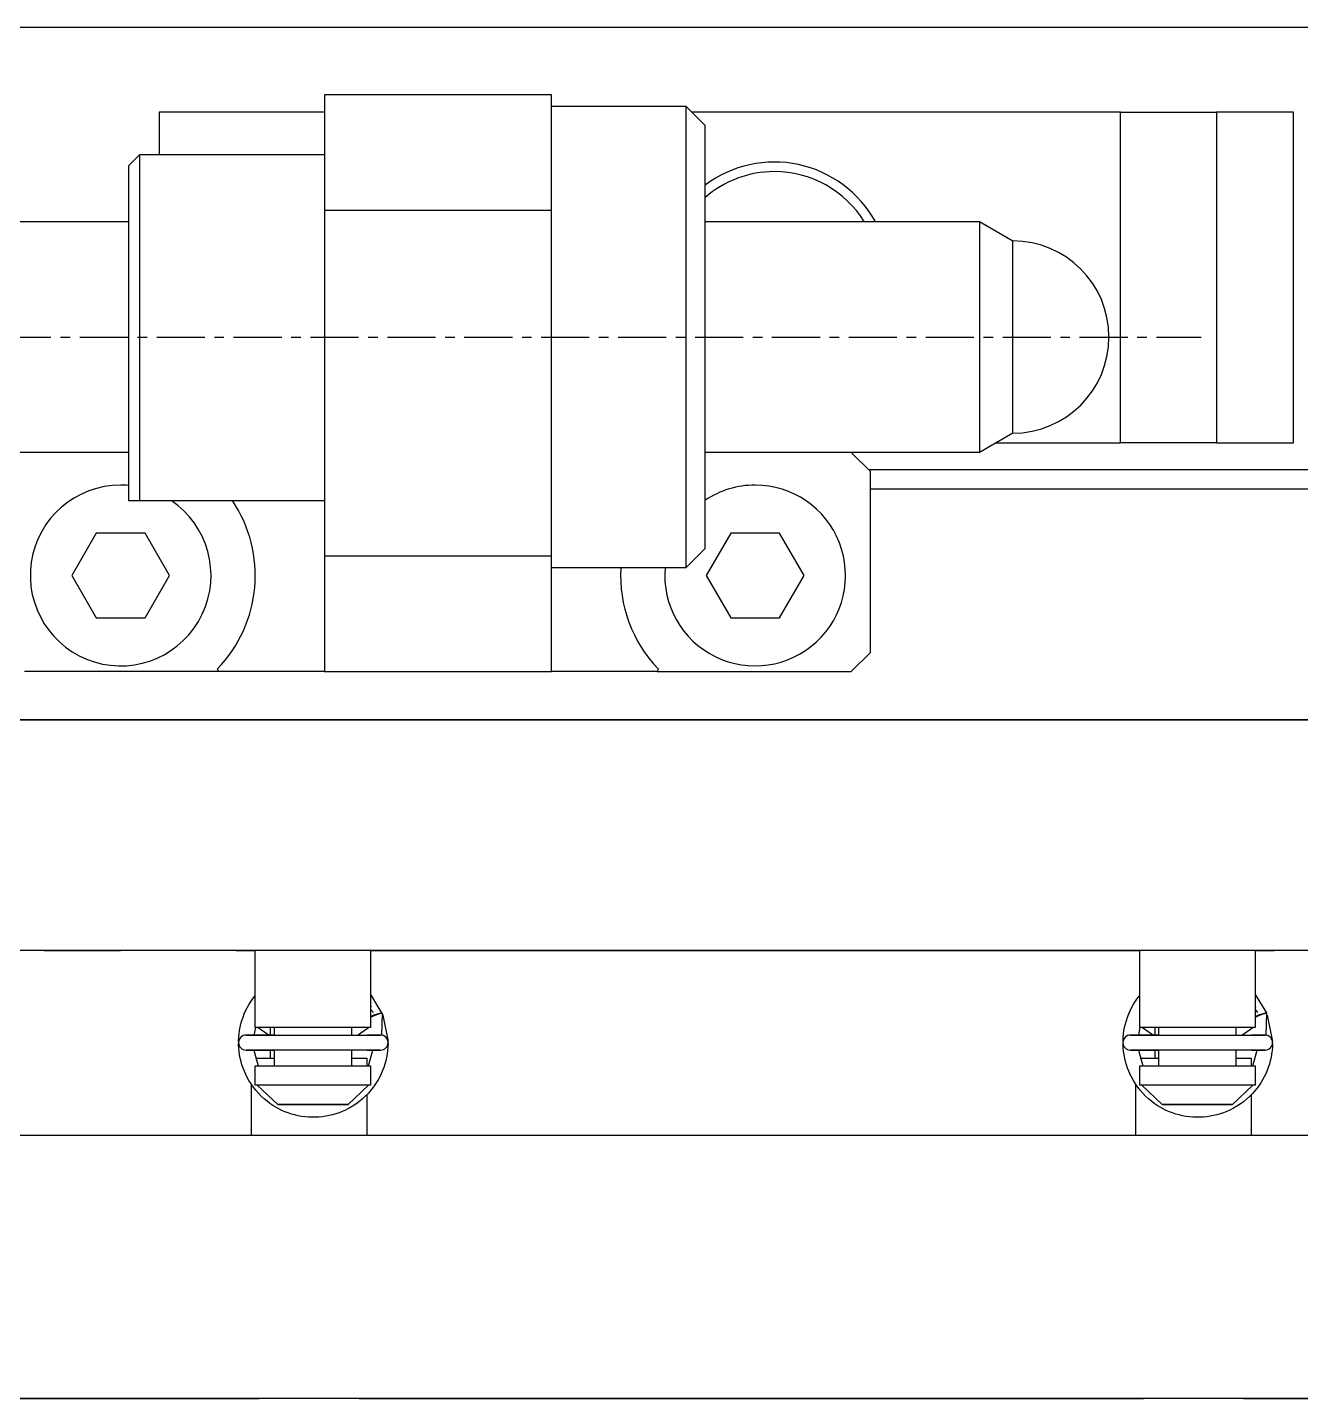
# Model space of a CAD drawing. Extents: x 79 to 327, y 129 to 372.
# Drawn here: x 259.68 to 292.78, y 179.36 to 215.01 of the extents above; entities that cross this region are included whole.
import ezdxf

# ---------------------------------------------------------------- set-up
doc = ezdxf.new("R2010")
doc.units = 0
doc.linetypes.add('CENTER', pattern=[2, 1.25, -0.25, 0.25, -0.25])
doc.layers.get('0').update_dxf_attribs({"linetype": 'CONTINUOUS'})
doc.layers.add('CENTER', color=1, linetype='CENTER')

msp = doc.modelspace()

# ---------------------------------------------------------------- linework, layer by layer
at = {"color": 7, "linetype": 'CONTINUOUS'}
for p, q in [((313.1, 215.01), (244.1, 215.01)), ((273.3, 213.26), (267.4, 213.26)), ((267.4, 213.26), (267.4, 210.26)), ((273.3, 210.26), (273.3, 213.26)), ((273.3, 212.96), (276.8, 212.96)), ((276.8, 212.96), (276.8, 200.96)), ((276.8, 212.96), (277.3, 212.46)), ((267.4, 212.81), (263.1, 212.81)), ((263.1, 212.81), (263.1, 211.71)), ((288.1, 212.81), (276.95, 212.81)), ((288.1, 204.21), (288.1, 212.81)), ((288.1, 212.81), (290.6, 212.81)), ((292.6, 212.81), (290.6, 212.81)), ((290.6, 212.81), (290.6, 204.21)), ((292.6, 204.21), (292.6, 212.81)), ((277.3, 201.46), (277.3, 212.46)), ((262.3, 211.41), (262.6, 211.71)), ((262.3, 211.41), (262.3, 202.71)), ((262.6, 202.71), (262.6, 211.71)), ((262.6, 211.71), (267.4, 211.71)), ((267.4, 210.26), (273.3, 210.26)), ((267.4, 210.26), (267.4, 201.26)), ((273.3, 201.26), (273.3, 210.26)), ((253.295, 209.96), (262.3, 209.96)), ((277.3, 209.96), (284.434, 209.96)), ((284.434, 209.96), (284.434, 206.933)), ((284.434, 209.96), (284.867, 209.71)), ((284.867, 209.71), (285.3, 209.46)), ((285.3, 206.937), (285.3, 209.46)), ((284.434, 206.933), (284.434, 203.96)), ((285.3, 204.46), (285.3, 206.937)), ((285.3, 204.46), (284.867, 204.21)), ((262.3, 203.96), (253.3, 203.96)), ((284.434, 203.96), (277.3, 203.96)), ((281.1, 203.96), (281.6, 203.46)), ((284.867, 204.21), (284.434, 203.96)), ((284.867, 204.21), (288.1, 204.21)), ((290.6, 204.21), (288.1, 204.21)), ((290.6, 204.21), (292.6, 204.21)), ((313.1, 203.51), (281.55, 203.51)), ((281.6, 198.76), (281.6, 203.46)), ((281.6, 203.01), (313.1, 203.01)), ((262.3, 202.71), (262.6, 202.71)), ((262.6, 202.71), (267.4, 202.71)), ((261.465, 201.86), (260.83, 200.76)), ((262.735, 201.86), (261.465, 201.86)), ((263.37, 200.76), (262.735, 201.86)), ((277.965, 201.86), (277.33, 200.76)), ((279.235, 201.86), (277.965, 201.86)), ((279.87, 200.76), (279.235, 201.86)), ((277.3, 201.46), (276.8, 200.96)), ((273.3, 201.26), (267.4, 201.26)), ((267.4, 201.26), (267.4, 198.26)), ((273.3, 198.26), (273.3, 201.26)), ((260.83, 200.76), (261.465, 199.66)), ((262.735, 199.66), (263.37, 200.76)), ((276.8, 200.96), (273.3, 200.96)), ((277.33, 200.76), (277.965, 199.66)), ((279.235, 199.66), (279.87, 200.76)), ((261.465, 199.66), (262.735, 199.66)), ((277.965, 199.66), (279.235, 199.66)), ((281.6, 198.76), (281.1, 198.26)), ((264.648, 198.26), (259.6, 198.26)), ((264.648, 198.26), (264.618, 198.329)), ((267.4, 198.26), (264.648, 198.26)), ((267.4, 198.26), (273.3, 198.26)), ((276.053, 198.26), (273.3, 198.26)), ((276.082, 198.329), (276.053, 198.26)), ((276.053, 198.26), (281.1, 198.26)), ((313.1, 197.01), (244.1, 197.01)), ((244.1, 197.01), (313.1, 197.01)), ((304.8, 191.01), (252.4, 191.01)), ((260.1, 191.01), (262.1, 191.01)), ((265.1, 191.01), (265.6, 191.01)), ((265.6, 189.01), (265.6, 191.01)), ((268.6, 191.01), (288.6, 191.01)), ((268.6, 191.01), (268.6, 189.01)), ((288.6, 189.01), (288.6, 191.01)), ((291.6, 191.01), (292.1, 191.01)), ((291.6, 191.01), (291.6, 189.01)), ((265.43, 189.594), (265.475, 189.667)), ((265.475, 189.667), (265.529, 189.747)), ((265.529, 189.747), (265.587, 189.824)), ((265.587, 189.824), (265.6, 189.84)), ((268.601, 189.864), (268.918, 189.33)), ((288.43, 189.594), (288.475, 189.667)), ((288.475, 189.667), (288.529, 189.747)), ((288.529, 189.747), (288.587, 189.824)), ((288.587, 189.824), (288.6, 189.84)), ((291.601, 189.864), (291.893, 189.391)), ((265.282, 189.276), (265.314, 189.359)), ((265.302, 189.329), (265.303, 189.331)), ((265.303, 189.333), (265.305, 189.337)), ((265.303, 189.331), (265.303, 189.333)), ((265.305, 189.337), (265.306, 189.341)), ((265.306, 189.341), (265.322, 189.382)), ((265.314, 189.359), (265.349, 189.439)), ((265.322, 189.378), (265.322, 189.38)), ((265.322, 189.38), (265.323, 189.38)), ((265.323, 189.381), (265.331, 189.399)), ((265.349, 189.439), (265.388, 189.518)), ((265.388, 189.518), (265.43, 189.594)), ((268.6, 189.559), (268.61, 189.537)), ((268.671, 189.399), (268.6, 189.486)), ((268.686, 189.329), (268.6, 189.286)), ((268.895, 189.386), (268.686, 189.329)), ((268.898, 189.382), (268.883, 188.81)), ((268.918, 189.33), (269.054, 188.645)), ((288.282, 189.276), (288.314, 189.359)), ((288.302, 189.329), (288.303, 189.331)), ((288.303, 189.333), (288.305, 189.337)), ((288.303, 189.331), (288.303, 189.333)), ((288.305, 189.337), (288.306, 189.341)), ((288.306, 189.341), (288.322, 189.382)), ((288.314, 189.359), (288.349, 189.439)), ((288.322, 189.378), (288.322, 189.38)), ((288.322, 189.38), (288.323, 189.38)), ((288.323, 189.381), (288.338, 189.415)), ((288.349, 189.439), (288.388, 189.518)), ((288.388, 189.518), (288.43, 189.594)), ((291.6, 189.559), (291.61, 189.537)), ((291.671, 189.399), (291.6, 189.486)), ((291.686, 189.329), (291.6, 189.286)), ((291.895, 189.386), (291.686, 189.329)), ((291.898, 189.382), (291.883, 188.81)), ((291.918, 189.33), (292.054, 188.645)), ((265.191, 188.928), (265.208, 189.016)), ((265.208, 189.016), (265.229, 189.104)), ((265.229, 189.104), (265.253, 189.19)), ((265.253, 189.19), (265.282, 189.276)), ((265.605, 189.01), (265.566, 188.811)), ((268.6, 189.01), (265.6, 189.01)), ((266.1, 189.01), (265.6, 189.01)), ((265.675, 189.01), (265.962, 188.811)), ((266, 188.811), (266, 189.01)), ((268.1, 189.01), (266.1, 189.01)), ((266.1, 188.811), (266.1, 189.01)), ((268.1, 189.01), (266.1, 189.01)), ((268.1, 189.01), (268.1, 188.811)), ((268.6, 189.01), (268.1, 189.01)), ((268.258, 188.811), (268.545, 189.01)), ((288.191, 188.928), (288.208, 189.016)), ((288.208, 189.016), (288.229, 189.104)), ((288.229, 189.104), (288.253, 189.19)), ((288.253, 189.19), (288.282, 189.276)), ((288.605, 189.01), (288.566, 188.811)), ((291.6, 189.01), (288.6, 189.01)), ((289.1, 189.01), (288.6, 189.01)), ((288.675, 189.01), (288.962, 188.811)), ((289, 188.811), (289, 189.01)), ((291.1, 189.01), (289.1, 189.01)), ((289.1, 188.811), (289.1, 189.01)), ((291.1, 189.01), (289.1, 189.01)), ((291.1, 189.01), (291.1, 188.811)), ((291.6, 189.01), (291.1, 189.01)), ((291.258, 188.811), (291.545, 189.01)), ((265.166, 188.641), (265.167, 188.659)), ((265.167, 188.659), (265.171, 188.749)), ((265.167, 188.569), (265.167, 188.59)), ((265.171, 188.749), (265.179, 188.839)), ((265.179, 188.839), (265.191, 188.928)), ((265.36, 188.811), (268.86, 188.811)), ((266.1, 188.811), (265.36, 188.811)), ((268.86, 188.811), (268.51, 188.811)), ((269.054, 188.593), (269.054, 188.588)), ((288.166, 188.641), (288.167, 188.659)), ((288.167, 188.659), (288.171, 188.749)), ((288.167, 188.569), (288.167, 188.59)), ((288.171, 188.749), (288.179, 188.839)), ((288.179, 188.839), (288.191, 188.928)), ((288.36, 188.811), (291.86, 188.811)), ((289.1, 188.811), (288.36, 188.811)), ((291.86, 188.811), (291.51, 188.811)), ((292.054, 188.593), (292.054, 188.588)), ((265.171, 188.479), (265.167, 188.569)), ((265.18, 188.39), (265.171, 188.479)), ((265.192, 188.3), (265.18, 188.39)), ((265.209, 188.212), (265.192, 188.3)), ((265.36, 188.421), (266.1, 188.421)), ((268.86, 188.421), (265.36, 188.421)), ((265.567, 188.421), (265.677, 188.01)), ((266, 188.21), (266, 188.421)), ((266.1, 188.01), (266.1, 188.421)), ((268.1, 188.421), (268.1, 188.01)), ((268.51, 188.421), (268.86, 188.421)), ((268.543, 188.009), (268.654, 188.421)), ((269.031, 188.319), (269.015, 188.23)), ((269.043, 188.408), (269.031, 188.319)), ((269.05, 188.498), (269.043, 188.408)), ((269.054, 188.588), (269.05, 188.498)), ((288.171, 188.479), (288.167, 188.569)), ((288.18, 188.39), (288.171, 188.479)), ((288.192, 188.3), (288.18, 188.39)), ((288.209, 188.212), (288.192, 188.3)), ((291.86, 188.421), (288.36, 188.421)), ((288.36, 188.421), (289.1, 188.421)), ((288.567, 188.421), (288.677, 188.01)), ((289, 188.21), (289, 188.421)), ((289.1, 188.01), (289.1, 188.421)), ((291.1, 188.421), (291.1, 188.01)), ((291.51, 188.421), (291.86, 188.421)), ((291.543, 188.009), (291.654, 188.421)), ((292.031, 188.319), (292.015, 188.23)), ((292.043, 188.408), (292.031, 188.319)), ((292.05, 188.498), (292.043, 188.408)), ((292.054, 188.588), (292.05, 188.498)), ((265.23, 188.124), (265.209, 188.212)), ((265.254, 188.038), (265.23, 188.124)), ((265.283, 187.953), (265.254, 188.038)), ((265.316, 187.869), (265.283, 187.953)), ((265.6, 188.01), (268.6, 188.01)), ((265.6, 187.51), (265.6, 188.01)), ((265.608, 188.21), (266.1, 188.21)), ((268.1, 188.21), (268.5, 188.21)), ((268.5, 188.21), (268.5, 188.01)), ((268.6, 188.01), (268.6, 187.51)), ((268.911, 187.886), (268.876, 187.803)), ((268.943, 187.97), (268.911, 187.886)), ((268.971, 188.056), (268.943, 187.97)), ((268.995, 188.143), (268.971, 188.056)), ((269.015, 188.23), (268.995, 188.143)), ((288.23, 188.124), (288.209, 188.212)), ((288.254, 188.038), (288.23, 188.124)), ((288.283, 187.953), (288.254, 188.038)), ((288.316, 187.869), (288.283, 187.953)), ((288.6, 188.01), (291.6, 188.01)), ((288.6, 187.51), (288.6, 188.01)), ((288.608, 188.21), (289.1, 188.21)), ((291.1, 188.21), (291.5, 188.21)), ((291.5, 188.21), (291.5, 188.01)), ((291.6, 188.01), (291.6, 187.51)), ((291.911, 187.886), (291.876, 187.803)), ((291.943, 187.97), (291.911, 187.886)), ((291.971, 188.056), (291.943, 187.97)), ((291.995, 188.143), (291.971, 188.056)), ((292.015, 188.23), (291.995, 188.143)), ((265.352, 187.786), (265.316, 187.869)), ((265.392, 187.706), (265.352, 187.786)), ((265.437, 187.628), (265.392, 187.706)), ((265.491, 187.54), (265.437, 187.628)), ((265.551, 187.456), (265.491, 187.54)), ((265.5, 186.21), (265.5, 187.528)), ((268.746, 187.567), (268.696, 187.492)), ((268.793, 187.643), (268.746, 187.567)), ((268.836, 187.722), (268.793, 187.643)), ((268.876, 187.803), (268.836, 187.722)), ((288.352, 187.786), (288.316, 187.869)), ((288.392, 187.706), (288.352, 187.786)), ((288.437, 187.628), (288.392, 187.706)), ((288.491, 187.54), (288.437, 187.628)), ((288.551, 187.456), (288.491, 187.54)), ((288.5, 186.21), (288.5, 187.528)), ((291.746, 187.567), (291.696, 187.492)), ((291.793, 187.643), (291.746, 187.567)), ((291.836, 187.722), (291.793, 187.643)), ((291.876, 187.803), (291.836, 187.722)), ((265.614, 187.375), (265.551, 187.456)), ((265.654, 187.51), (265.6, 187.51)), ((265.682, 187.298), (265.614, 187.375)), ((265.654, 187.51), (266.184, 187.01)), ((268.546, 187.51), (265.654, 187.51)), ((265.754, 187.224), (265.682, 187.298)), ((265.829, 187.154), (265.754, 187.224)), ((268.017, 187.01), (268.546, 187.51)), ((268.452, 187.211), (268.376, 187.141)), ((268.525, 187.283), (268.452, 187.211)), ((268.5, 187.259), (268.5, 186.21)), ((268.585, 187.35), (268.525, 187.283)), ((268.6, 187.51), (268.546, 187.51)), ((268.642, 187.42), (268.585, 187.35)), ((268.696, 187.492), (268.642, 187.42)), ((288.614, 187.375), (288.551, 187.456)), ((288.654, 187.51), (288.6, 187.51)), ((288.682, 187.298), (288.614, 187.375)), ((288.654, 187.51), (289.184, 187.01)), ((291.546, 187.51), (288.654, 187.51)), ((288.754, 187.224), (288.682, 187.298)), ((288.829, 187.154), (288.754, 187.224)), ((291.017, 187.01), (291.546, 187.51)), ((291.452, 187.211), (291.376, 187.141)), ((291.525, 187.283), (291.452, 187.211)), ((291.5, 187.259), (291.5, 186.21)), ((291.585, 187.35), (291.525, 187.283)), ((291.6, 187.51), (291.546, 187.51)), ((291.642, 187.42), (291.585, 187.35)), ((291.696, 187.492), (291.642, 187.42)), ((265.908, 187.089), (265.829, 187.154)), ((265.98, 187.035), (265.908, 187.089)), ((266.054, 186.984), (265.98, 187.035)), ((266.131, 186.937), (266.054, 186.984)), ((266.21, 186.894), (266.131, 186.937)), ((268.017, 187.01), (266.184, 187.01)), ((266.184, 187.01), (268.017, 187.01)), ((266.291, 186.854), (266.21, 186.894)), ((266.373, 186.818), (266.291, 186.854)), ((266.457, 186.786), (266.373, 186.818)), ((267.864, 186.825), (267.781, 186.792)), ((267.946, 186.861), (267.864, 186.825)), ((268.038, 186.908), (267.946, 186.861)), ((268.127, 186.96), (268.038, 186.908)), ((268.213, 187.016), (268.127, 186.96)), ((268.296, 187.077), (268.213, 187.016)), ((268.376, 187.141), (268.296, 187.077)), ((288.908, 187.089), (288.829, 187.154)), ((288.98, 187.035), (288.908, 187.089)), ((289.054, 186.984), (288.98, 187.035)), ((289.131, 186.937), (289.054, 186.984)), ((289.21, 186.894), (289.131, 186.937)), ((291.017, 187.01), (289.184, 187.01)), ((289.184, 187.01), (291.017, 187.01)), ((289.291, 186.854), (289.21, 186.894)), ((289.373, 186.818), (289.291, 186.854)), ((289.457, 186.786), (289.373, 186.818)), ((290.864, 186.825), (290.781, 186.792)), ((290.946, 186.861), (290.864, 186.825)), ((291.038, 186.908), (290.946, 186.861)), ((291.127, 186.96), (291.038, 186.908)), ((291.213, 187.016), (291.127, 186.96)), ((291.296, 187.077), (291.213, 187.016)), ((291.376, 187.141), (291.296, 187.077)), ((266.543, 186.757), (266.457, 186.786)), ((266.629, 186.733), (266.543, 186.757)), ((266.717, 186.713), (266.629, 186.733)), ((266.806, 186.696), (266.717, 186.713)), ((266.895, 186.684), (266.806, 186.696)), ((266.984, 186.676), (266.895, 186.684)), ((267.074, 186.673), (266.984, 186.676)), ((267.164, 186.673), (267.074, 186.673)), ((267.254, 186.678), (267.164, 186.673)), ((267.344, 186.687), (267.254, 186.678)), ((267.433, 186.7), (267.344, 186.687)), ((267.521, 186.717), (267.433, 186.7)), ((267.609, 186.738), (267.521, 186.717)), ((267.695, 186.763), (267.609, 186.738)), ((267.781, 186.792), (267.695, 186.763)), ((289.543, 186.757), (289.457, 186.786)), ((289.629, 186.733), (289.543, 186.757)), ((289.717, 186.713), (289.629, 186.733)), ((289.806, 186.696), (289.717, 186.713)), ((289.895, 186.684), (289.806, 186.696)), ((289.984, 186.676), (289.895, 186.684)), ((290.074, 186.673), (289.984, 186.676)), ((290.164, 186.673), (290.074, 186.673)), ((290.254, 186.678), (290.164, 186.673)), ((290.344, 186.687), (290.254, 186.678)), ((290.433, 186.7), (290.344, 186.687)), ((290.521, 186.717), (290.433, 186.7)), ((290.609, 186.738), (290.521, 186.717)), ((290.695, 186.763), (290.609, 186.738)), ((290.781, 186.792), (290.695, 186.763)), ((258.179, 186.21), (299.021, 186.21)), ((301.75, 179.36), (255.45, 179.36)), ((255.45, 179.36), (265.7, 179.36)), ((268.3, 179.36), (288.7, 179.36)), ((280.6, 179.36), (276.6, 179.36)), ((280.6, 179.36), (276.6, 179.36)), ((291.3, 179.36), (301.75, 179.36))]:
    msp.add_line(p, q, dxfattribs=at)
for points in [[(265.321, 189.38, 0), (265.321, 189.38, 0), (265.321, 189.38, 0), (265.321, 189.38, 0), (265.321, 189.38, 0), (265.321, 189.38, 0), (265.321, 189.38, 0), (265.321, 189.38, 0), (265.321, 189.38, 0), (265.321, 189.38, 0), (265.321, 189.38, 0), (265.321, 189.38, 0), (265.321, 189.38, 0), (265.321, 189.38, 0), (265.321, 189.38, 0), (265.321, 189.38, 0), (265.321, 189.38, 0), (265.321, 189.381, 0), (265.321, 189.381, 0), (265.321, 189.381, 0), (265.321, 189.381, 0), (265.321, 189.381, 0), (265.321, 189.381, 0), (265.321, 189.381, 0), (265.321, 189.381, 0), (265.321, 189.381, 0), (265.321, 189.381, 0), (265.321, 189.381, 0), (265.321, 189.381, 0), (265.321, 189.381, 0), (265.321, 189.381, 0), (265.321, 189.381, 0), (265.321, 189.381, 0), (265.321, 189.381, 0), (265.321, 189.381, 0), (265.321, 189.381, 0), (265.321, 189.381, 0), (265.321, 189.381, 0), (265.321, 189.381, 0), (265.321, 189.381, 0), (265.321, 189.381, 0), (265.321, 189.381, 0), (265.321, 189.381, 0), (265.321, 189.381, 0), (265.321, 189.381, 0), (265.321, 189.381, 0), (265.321, 189.381, 0), (265.321, 189.381, 0), (265.321, 189.381, 0), (265.321, 189.381, 0), (265.321, 189.381, 0), (265.321, 189.381, 0), (265.321, 189.381, 0), (265.321, 189.381, 0), (265.321, 189.381, 0), (265.321, 189.381, 0), (265.321, 189.381, 0), (265.321, 189.381, 0), (265.321, 189.381, 0), (265.321, 189.381, 0), (265.321, 189.381, 0), (265.321, 189.381, 0), (265.321, 189.381, 0), (265.321, 189.381, 0), (265.321, 189.381, 0), (265.321, 189.381, 0), (265.321, 189.381, 0), (265.321, 189.381, 0), (265.321, 189.381, 0), (265.321, 189.381, 0), (265.321, 189.381, 0), (265.321, 189.381, 0), (265.321, 189.381, 0), (265.321, 189.381, 0), (265.321, 189.381, 0), (265.321, 189.381, 0), (265.321, 189.381, 0), (265.321, 189.381, 0), (265.321, 189.381, 0), (265.321, 189.381, 0), (265.321, 189.381, 0), (265.321, 189.381, 0), (265.321, 189.381, 0), (265.321, 189.381, 0), (265.321, 189.381, 0), (265.321, 189.381, 0), (265.321, 189.381, 0), (265.321, 189.381, 0), (265.321, 189.381, 0), (265.321, 189.381, 0), (265.321, 189.381, 0), (265.321, 189.381, 0), (265.321, 189.381, 0), (265.321, 189.381, 0), (265.321, 189.381, 0), (265.321, 189.381, 0), (265.321, 189.381, 0), (265.321, 189.381, 0), (265.321, 189.381, 0), (265.321, 189.381, 0), (265.321, 189.381, 0), (265.321, 189.381, 0), (265.321, 189.381, 0), (265.321, 189.381, 0), (265.321, 189.381, 0), (265.321, 189.381, 0), (265.321, 189.381, 0), (265.321, 189.381, 0), (265.321, 189.381, 0), (265.321, 189.381, 0), (265.321, 189.381, 0), (265.321, 189.381, 0), (265.321, 189.381, 0), (265.321, 189.381, 0), (265.321, 189.381, 0), (265.321, 189.381, 0), (265.321, 189.381, 0), (265.321, 189.381, 0), (265.321, 189.381, 0), (265.321, 189.382, 0), (265.321, 189.382, 0), (265.321, 189.382, 0), (265.321, 189.382, 0), (265.321, 189.382, 0), (265.321, 189.382, 0), (265.321, 189.382, 0), (265.321, 189.382, 0), (265.321, 189.382, 0), (265.321, 189.382, 0)], [(268.599, 189.275, 0), (268.601, 189.277, 0), (268.605, 189.278, 0), (268.607, 189.279, 0), (268.609, 189.28, 0), (268.611, 189.281, 0), (268.613, 189.283, 0), (268.615, 189.284, 0), (268.617, 189.285, 0), (268.621, 189.286, 0), (268.623, 189.288, 0), (268.625, 189.289, 0), (268.627, 189.29, 0), (268.629, 189.291, 0), (268.633, 189.293, 0), (268.635, 189.294, 0), (268.637, 189.295, 0), (268.641, 189.296, 0), (268.643, 189.298, 0), (268.645, 189.299, 0), (268.647, 189.3, 0), (268.651, 189.302, 0), (268.653, 189.303, 0), (268.655, 189.304, 0), (268.659, 189.305, 0), (268.661, 189.307, 0), (268.663, 189.308, 0), (268.667, 189.309, 0), (268.669, 189.31, 0), (268.673, 189.312, 0), (268.675, 189.313, 0), (268.677, 189.314, 0), (268.681, 189.316, 0), (268.683, 189.317, 0), (268.687, 189.318, 0), (268.689, 189.319, 0), (268.691, 189.321, 0), (268.695, 189.322, 0), (268.697, 189.323, 0), (268.701, 189.324, 0), (268.703, 189.326, 0), (268.707, 189.327, 0), (268.709, 189.328, 0), (268.711, 189.329, 0), (268.715, 189.33, 0), (268.717, 189.332, 0), (268.721, 189.333, 0), (268.723, 189.334, 0), (268.727, 189.335, 0), (268.729, 189.336, 0), (268.731, 189.338, 0), (268.735, 189.339, 0), (268.737, 189.34, 0), (268.741, 189.341, 0), (268.743, 189.342, 0), (268.745, 189.343, 0), (268.749, 189.344, 0), (268.751, 189.345, 0), (268.755, 189.347, 0), (268.757, 189.348, 0), (268.761, 189.349, 0), (268.763, 189.35, 0), (268.765, 189.351, 0), (268.769, 189.352, 0), (268.771, 189.353, 0), (268.773, 189.354, 0), (268.777, 189.355, 0), (268.779, 189.356, 0), (268.781, 189.357, 0), (268.785, 189.358, 0), (268.787, 189.359, 0), (268.789, 189.36, 0), (268.793, 189.361, 0), (268.795, 189.362, 0), (268.797, 189.362, 0), (268.801, 189.363, 0), (268.803, 189.364, 0), (268.805, 189.365, 0), (268.807, 189.366, 0), (268.811, 189.367, 0), (268.813, 189.368, 0), (268.815, 189.368, 0), (268.817, 189.369, 0), (268.819, 189.37, 0), (268.823, 189.371, 0), (268.825, 189.371, 0), (268.827, 189.372, 0), (268.829, 189.373, 0), (268.831, 189.373, 0), (268.833, 189.374, 0), (268.835, 189.375, 0), (268.837, 189.375, 0), (268.839, 189.376, 0), (268.843, 189.376, 0), (268.845, 189.377, 0), (268.847, 189.378, 0), (268.849, 189.378, 0), (268.851, 189.379, 0), (268.853, 189.379, 0), (268.853, 189.38, 0), (268.855, 189.38, 0), (268.857, 189.38, 0), (268.859, 189.381, 0), (268.861, 189.381, 0), (268.863, 189.382, 0), (268.865, 189.382, 0), (268.867, 189.382, 0), (268.867, 189.383, 0), (268.869, 189.383, 0), (268.871, 189.383, 0), (268.873, 189.383, 0), (268.873, 189.384, 0), (268.875, 189.384, 0), (268.877, 189.384, 0), (268.877, 189.384, 0), (268.879, 189.384, 0), (268.881, 189.385, 0), (268.881, 189.385, 0), (268.883, 189.385, 0), (268.885, 189.385, 0), (268.885, 189.385, 0), (268.887, 189.385, 0), (268.887, 189.385, 0), (268.889, 189.385, 0), (268.889, 189.385, 0), (268.889, 189.385, 0), (268.891, 189.385, 0), (268.891, 189.385, 0), (268.893, 189.385, 0)], [(268.893, 189.385, 0), (268.893, 189.385, 0), (268.893, 189.385, 0), (268.893, 189.385, 0), (268.893, 189.385, 0), (268.893, 189.385, 0), (268.893, 189.385, 0), (268.893, 189.385, 0), (268.893, 189.384, 0), (268.893, 189.384, 0), (268.893, 189.384, 0), (268.893, 189.384, 0), (268.893, 189.384, 0), (268.893, 189.384, 0), (268.893, 189.384, 0), (268.893, 189.384, 0), (268.893, 189.384, 0), (268.893, 189.384, 0), (268.893, 189.384, 0), (268.893, 189.384, 0), (268.893, 189.384, 0), (268.893, 189.384, 0), (268.893, 189.384, 0), (268.895, 189.384, 0), (268.895, 189.384, 0), (268.895, 189.384, 0), (268.895, 189.384, 0), (268.895, 189.384, 0), (268.895, 189.384, 0), (268.895, 189.384, 0), (268.895, 189.384, 0), (268.895, 189.384, 0), (268.895, 189.384, 0), (268.895, 189.384, 0), (268.895, 189.384, 0), (268.895, 189.384, 0), (268.895, 189.384, 0), (268.895, 189.384, 0), (268.895, 189.384, 0), (268.895, 189.384, 0), (268.895, 189.384, 0), (268.895, 189.384, 0), (268.895, 189.384, 0), (268.895, 189.384, 0), (268.895, 189.384, 0), (268.895, 189.384, 0), (268.895, 189.384, 0), (268.895, 189.384, 0), (268.895, 189.384, 0), (268.895, 189.384, 0), (268.895, 189.384, 0), (268.895, 189.383, 0), (268.895, 189.383, 0), (268.895, 189.383, 0), (268.897, 189.383, 0), (268.897, 189.383, 0), (268.897, 189.383, 0), (268.897, 189.383, 0), (268.897, 189.383, 0), (268.897, 189.383, 0), (268.897, 189.383, 0), (268.897, 189.383, 0), (268.897, 189.383, 0), (268.897, 189.383, 0), (268.897, 189.383, 0), (268.897, 189.383, 0), (268.897, 189.383, 0), (268.897, 189.383, 0), (268.897, 189.383, 0), (268.897, 189.383, 0), (268.897, 189.383, 0), (268.897, 189.383, 0), (268.897, 189.383, 0), (268.897, 189.383, 0), (268.897, 189.383, 0), (268.897, 189.383, 0), (268.897, 189.383, 0), (268.897, 189.383, 0), (268.897, 189.383, 0), (268.897, 189.383, 0), (268.897, 189.383, 0), (268.897, 189.382, 0), (268.897, 189.382, 0), (268.897, 189.382, 0), (268.897, 189.382, 0), (268.897, 189.382, 0), (268.897, 189.382, 0), (268.897, 189.382, 0), (268.897, 189.382, 0), (268.897, 189.382, 0), (268.897, 189.382, 0), (268.897, 189.382, 0), (268.897, 189.382, 0), (268.897, 189.382, 0), (268.897, 189.382, 0), (268.897, 189.382, 0), (268.897, 189.382, 0), (268.897, 189.382, 0), (268.897, 189.382, 0), (268.897, 189.382, 0), (268.897, 189.382, 0), (268.897, 189.382, 0), (268.897, 189.382, 0), (268.897, 189.382, 0), (268.897, 189.381, 0), (268.897, 189.381, 0), (268.897, 189.381, 0), (268.897, 189.381, 0), (268.897, 189.381, 0), (268.897, 189.381, 0), (268.897, 189.381, 0), (268.897, 189.381, 0), (268.897, 189.381, 0), (268.897, 189.381, 0), (268.897, 189.381, 0), (268.897, 189.381, 0), (268.897, 189.381, 0), (268.897, 189.381, 0), (268.897, 189.381, 0), (268.897, 189.381, 0), (268.897, 189.381, 0), (268.897, 189.381, 0), (268.897, 189.381, 0), (268.897, 189.381, 0), (268.897, 189.381, 0), (268.897, 189.38, 0), (268.897, 189.38, 0), (268.897, 189.38, 0), (268.897, 189.38, 0)], [(288.321, 189.38, 0), (288.321, 189.38, 0), (288.321, 189.38, 0), (288.321, 189.38, 0), (288.321, 189.38, 0), (288.321, 189.38, 0), (288.321, 189.38, 0), (288.321, 189.38, 0), (288.321, 189.38, 0), (288.321, 189.38, 0), (288.321, 189.38, 0), (288.321, 189.38, 0), (288.321, 189.38, 0), (288.321, 189.38, 0), (288.321, 189.38, 0), (288.321, 189.38, 0), (288.321, 189.38, 0), (288.321, 189.381, 0), (288.321, 189.381, 0), (288.321, 189.381, 0), (288.321, 189.381, 0), (288.321, 189.381, 0), (288.321, 189.381, 0), (288.321, 189.381, 0), (288.321, 189.381, 0), (288.321, 189.381, 0), (288.321, 189.381, 0), (288.321, 189.381, 0), (288.321, 189.381, 0), (288.321, 189.381, 0), (288.321, 189.381, 0), (288.321, 189.381, 0), (288.321, 189.381, 0), (288.321, 189.381, 0), (288.321, 189.381, 0), (288.321, 189.381, 0), (288.321, 189.381, 0), (288.321, 189.381, 0), (288.321, 189.381, 0), (288.321, 189.381, 0), (288.321, 189.381, 0), (288.321, 189.381, 0), (288.321, 189.381, 0), (288.321, 189.381, 0), (288.321, 189.381, 0), (288.321, 189.381, 0), (288.321, 189.381, 0), (288.321, 189.381, 0), (288.321, 189.381, 0), (288.321, 189.381, 0), (288.321, 189.381, 0), (288.321, 189.381, 0), (288.321, 189.381, 0), (288.321, 189.381, 0), (288.321, 189.381, 0), (288.321, 189.381, 0), (288.321, 189.381, 0), (288.321, 189.381, 0), (288.321, 189.381, 0), (288.321, 189.381, 0), (288.321, 189.381, 0), (288.321, 189.381, 0), (288.321, 189.381, 0), (288.321, 189.381, 0), (288.321, 189.381, 0), (288.321, 189.381, 0), (288.321, 189.381, 0), (288.321, 189.381, 0), (288.321, 189.381, 0), (288.321, 189.381, 0), (288.321, 189.381, 0), (288.321, 189.381, 0), (288.321, 189.381, 0), (288.321, 189.381, 0), (288.321, 189.381, 0), (288.321, 189.381, 0), (288.321, 189.381, 0), (288.321, 189.381, 0), (288.321, 189.381, 0), (288.321, 189.381, 0), (288.321, 189.381, 0), (288.321, 189.381, 0), (288.321, 189.381, 0), (288.321, 189.381, 0), (288.321, 189.381, 0), (288.321, 189.381, 0), (288.321, 189.381, 0), (288.321, 189.381, 0), (288.321, 189.381, 0), (288.321, 189.381, 0), (288.321, 189.381, 0), (288.321, 189.381, 0), (288.321, 189.381, 0), (288.321, 189.381, 0), (288.321, 189.381, 0), (288.321, 189.381, 0), (288.321, 189.381, 0), (288.321, 189.381, 0), (288.321, 189.381, 0), (288.321, 189.381, 0), (288.321, 189.381, 0), (288.321, 189.381, 0), (288.321, 189.381, 0), (288.321, 189.381, 0), (288.321, 189.381, 0), (288.321, 189.381, 0), (288.321, 189.381, 0), (288.321, 189.381, 0), (288.321, 189.381, 0), (288.321, 189.381, 0), (288.321, 189.381, 0), (288.321, 189.381, 0), (288.321, 189.381, 0), (288.321, 189.381, 0), (288.321, 189.381, 0), (288.321, 189.381, 0), (288.321, 189.381, 0), (288.321, 189.381, 0), (288.321, 189.381, 0), (288.321, 189.382, 0), (288.321, 189.382, 0), (288.321, 189.382, 0), (288.321, 189.382, 0), (288.321, 189.382, 0), (288.321, 189.382, 0), (288.321, 189.382, 0), (288.321, 189.382, 0), (288.321, 189.382, 0), (288.321, 189.382, 0)], [(291.599, 189.275, 0), (291.601, 189.277, 0), (291.605, 189.278, 0), (291.607, 189.279, 0), (291.609, 189.28, 0), (291.611, 189.281, 0), (291.613, 189.283, 0), (291.615, 189.284, 0), (291.617, 189.285, 0), (291.621, 189.286, 0), (291.623, 189.288, 0), (291.625, 189.289, 0), (291.627, 189.29, 0), (291.629, 189.291, 0), (291.633, 189.293, 0), (291.635, 189.294, 0), (291.637, 189.295, 0), (291.641, 189.296, 0), (291.643, 189.298, 0), (291.645, 189.299, 0), (291.647, 189.3, 0), (291.651, 189.302, 0), (291.653, 189.303, 0), (291.655, 189.304, 0), (291.659, 189.305, 0), (291.661, 189.307, 0), (291.663, 189.308, 0), (291.667, 189.309, 0), (291.669, 189.31, 0), (291.673, 189.312, 0), (291.675, 189.313, 0), (291.677, 189.314, 0), (291.681, 189.316, 0), (291.683, 189.317, 0), (291.687, 189.318, 0), (291.689, 189.319, 0), (291.691, 189.321, 0), (291.695, 189.322, 0), (291.697, 189.323, 0), (291.701, 189.324, 0), (291.703, 189.326, 0), (291.707, 189.327, 0), (291.709, 189.328, 0), (291.711, 189.329, 0), (291.715, 189.33, 0), (291.717, 189.332, 0), (291.721, 189.333, 0), (291.723, 189.334, 0), (291.727, 189.335, 0), (291.729, 189.336, 0), (291.731, 189.338, 0), (291.735, 189.339, 0), (291.737, 189.34, 0), (291.741, 189.341, 0), (291.743, 189.342, 0), (291.745, 189.343, 0), (291.749, 189.344, 0), (291.751, 189.345, 0), (291.755, 189.347, 0), (291.757, 189.348, 0), (291.761, 189.349, 0), (291.763, 189.35, 0), (291.765, 189.351, 0), (291.769, 189.352, 0), (291.771, 189.353, 0), (291.773, 189.354, 0), (291.777, 189.355, 0), (291.779, 189.356, 0), (291.781, 189.357, 0), (291.785, 189.358, 0), (291.787, 189.359, 0), (291.789, 189.36, 0), (291.793, 189.361, 0), (291.795, 189.362, 0), (291.797, 189.362, 0), (291.801, 189.363, 0), (291.803, 189.364, 0), (291.805, 189.365, 0), (291.807, 189.366, 0), (291.811, 189.367, 0), (291.813, 189.368, 0), (291.815, 189.368, 0), (291.817, 189.369, 0), (291.819, 189.37, 0), (291.823, 189.371, 0), (291.825, 189.371, 0), (291.827, 189.372, 0), (291.829, 189.373, 0), (291.831, 189.373, 0), (291.833, 189.374, 0), (291.835, 189.375, 0), (291.837, 189.375, 0), (291.839, 189.376, 0), (291.843, 189.376, 0), (291.845, 189.377, 0), (291.847, 189.378, 0), (291.849, 189.378, 0), (291.851, 189.379, 0), (291.853, 189.379, 0), (291.853, 189.38, 0), (291.855, 189.38, 0), (291.857, 189.38, 0), (291.859, 189.381, 0), (291.861, 189.381, 0), (291.863, 189.382, 0), (291.865, 189.382, 0), (291.867, 189.382, 0), (291.867, 189.383, 0), (291.869, 189.383, 0), (291.871, 189.383, 0), (291.873, 189.383, 0), (291.873, 189.384, 0), (291.875, 189.384, 0), (291.877, 189.384, 0), (291.877, 189.384, 0), (291.879, 189.384, 0), (291.881, 189.385, 0), (291.881, 189.385, 0), (291.883, 189.385, 0), (291.885, 189.385, 0), (291.885, 189.385, 0), (291.887, 189.385, 0), (291.887, 189.385, 0), (291.889, 189.385, 0), (291.889, 189.385, 0), (291.889, 189.385, 0), (291.891, 189.385, 0), (291.891, 189.385, 0), (291.893, 189.385, 0)], [(291.893, 189.385, 0), (291.893, 189.385, 0), (291.893, 189.385, 0), (291.893, 189.385, 0), (291.893, 189.385, 0), (291.893, 189.385, 0), (291.893, 189.385, 0), (291.893, 189.385, 0), (291.893, 189.384, 0), (291.893, 189.384, 0), (291.893, 189.384, 0), (291.893, 189.384, 0), (291.893, 189.384, 0), (291.893, 189.384, 0), (291.893, 189.384, 0), (291.893, 189.384, 0), (291.893, 189.384, 0), (291.893, 189.384, 0), (291.893, 189.384, 0), (291.893, 189.384, 0), (291.893, 189.384, 0), (291.893, 189.384, 0), (291.893, 189.384, 0), (291.895, 189.384, 0), (291.895, 189.384, 0), (291.895, 189.384, 0), (291.895, 189.384, 0), (291.895, 189.384, 0), (291.895, 189.384, 0), (291.895, 189.384, 0), (291.895, 189.384, 0), (291.895, 189.384, 0), (291.895, 189.384, 0), (291.895, 189.384, 0), (291.895, 189.384, 0), (291.895, 189.384, 0), (291.895, 189.384, 0), (291.895, 189.384, 0), (291.895, 189.384, 0), (291.895, 189.384, 0), (291.895, 189.384, 0), (291.895, 189.384, 0), (291.895, 189.384, 0), (291.895, 189.384, 0), (291.895, 189.384, 0), (291.895, 189.384, 0), (291.895, 189.384, 0), (291.895, 189.384, 0), (291.895, 189.384, 0), (291.895, 189.384, 0), (291.895, 189.384, 0), (291.895, 189.383, 0), (291.895, 189.383, 0), (291.895, 189.383, 0), (291.897, 189.383, 0), (291.897, 189.383, 0), (291.897, 189.383, 0), (291.897, 189.383, 0), (291.897, 189.383, 0), (291.897, 189.383, 0), (291.897, 189.383, 0), (291.897, 189.383, 0), (291.897, 189.383, 0), (291.897, 189.383, 0), (291.897, 189.383, 0), (291.897, 189.383, 0), (291.897, 189.383, 0), (291.897, 189.383, 0), (291.897, 189.383, 0), (291.897, 189.383, 0), (291.897, 189.383, 0), (291.897, 189.383, 0), (291.897, 189.383, 0), (291.897, 189.383, 0), (291.897, 189.383, 0), (291.897, 189.383, 0), (291.897, 189.383, 0), (291.897, 189.383, 0), (291.897, 189.383, 0), (291.897, 189.383, 0), (291.897, 189.383, 0), (291.897, 189.382, 0), (291.897, 189.382, 0), (291.897, 189.382, 0), (291.897, 189.382, 0), (291.897, 189.382, 0), (291.897, 189.382, 0), (291.897, 189.382, 0), (291.897, 189.382, 0), (291.897, 189.382, 0), (291.897, 189.382, 0), (291.897, 189.382, 0), (291.897, 189.382, 0), (291.897, 189.382, 0), (291.897, 189.382, 0), (291.897, 189.382, 0), (291.897, 189.382, 0), (291.897, 189.382, 0), (291.897, 189.382, 0), (291.897, 189.382, 0), (291.897, 189.382, 0), (291.897, 189.382, 0), (291.897, 189.382, 0), (291.897, 189.382, 0), (291.897, 189.381, 0), (291.897, 189.381, 0), (291.897, 189.381, 0), (291.897, 189.381, 0), (291.897, 189.381, 0), (291.897, 189.381, 0), (291.897, 189.381, 0), (291.897, 189.381, 0), (291.897, 189.381, 0), (291.897, 189.381, 0), (291.897, 189.381, 0), (291.897, 189.381, 0), (291.897, 189.381, 0), (291.897, 189.381, 0), (291.897, 189.381, 0), (291.897, 189.381, 0), (291.897, 189.381, 0), (291.897, 189.381, 0), (291.897, 189.381, 0), (291.897, 189.381, 0), (291.897, 189.381, 0), (291.897, 189.38, 0), (291.897, 189.38, 0), (291.897, 189.38, 0), (291.897, 189.38, 0)]]:
    msp.add_polyline3d(points, dxfattribs=at)
for centre, radius, start, end in [((279.1, 208.51), 3, 28.9033, 126.8699), ((279.1, 208.51), 2.75, 90, 130.8852), ((279.1, 208.51), 2.75, 31.8214, 90), ((285.3, 206.96), 2.5, 270, 90), ((262.1, 200.76), 2.35, 90, 56.0769), ((262.1, 200.76), 2.35, 85.1179, 90), ((278.6, 200.76), 2.35, 175.1179, 90), ((278.6, 200.76), 2.35, 90, 123.5862), ((262.1, 200.76), 3.5, 316.011, 33.8584), ((278.6, 200.76), 3.5, 176.7242, 223.989), ((265.36, 188.616), 0.195, 90, 270), ((268.86, 188.616), 0.195, 270, 90), ((288.36, 188.616), 0.195, 90, 270), ((291.86, 188.616), 0.195, 270, 90)]:
    msp.add_arc(centre, radius, start, end, dxfattribs=at)
at = {"layer": 'CENTER', "color": 1, "linetype": 'CENTER'}
msp.add_line((241.037, 206.96), (290.198, 206.96), dxfattribs=at)

doc.saveas('drawing.dxf')
